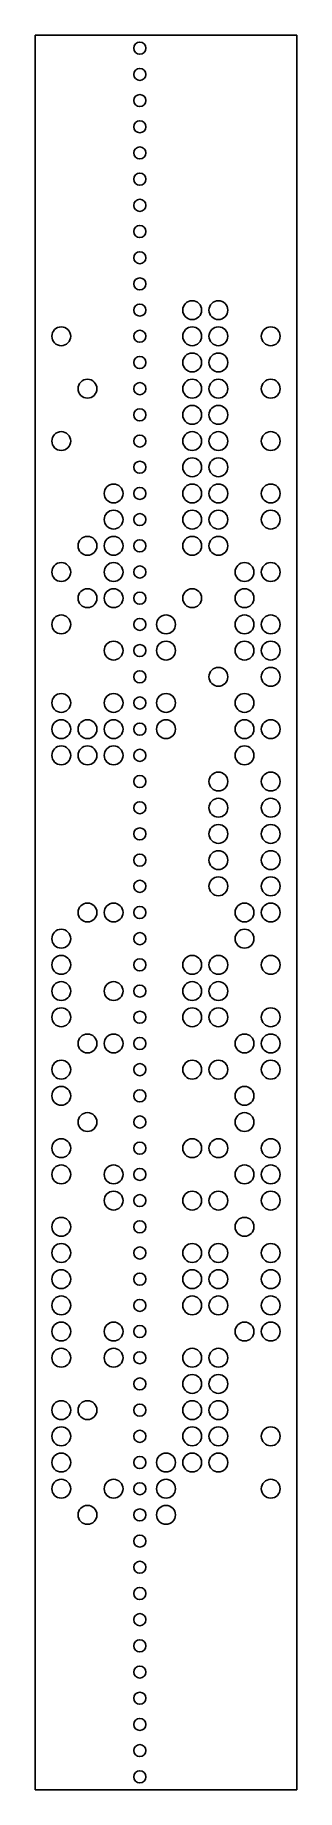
# Model space of a CAD drawing. Extents: x 0 to 25, y 0 to 170.
import ezdxf

# ---------------------------------------------------------------- set-up
doc = ezdxf.new("R2010")
doc.units = 0
doc.layers.add('JA', color=7, linetype='CONTINUOUS')

msp = doc.modelspace()

# ---------------------------------------------------------------- linework, layer by layer
at = {"layer": 'JA'}
for p, q in [((0, 0), (0, 170.18)), ((0, 170.18), (25.4, 170.18)), ((0, 170.18, 7), (25.4, 170.18)), ((25.4, 0), (25.4, 170.18)), ((0, 0), (25.4, 0))]:
    msp.add_line(p, q, dxfattribs=at)
for centre, radius in [((10.16, 168.91), 0.585), ((10.16, 166.37), 0.585), ((10.16, 163.83), 0.585), ((10.16, 161.29), 0.585), ((10.16, 158.75), 0.585), ((10.16, 156.21), 0.585), ((10.16, 153.67), 0.585), ((10.16, 151.13), 0.585), ((10.16, 148.59), 0.585), ((10.16, 146.05), 0.585), ((10.16, 143.5101), 0.585), ((15.24, 143.5101), 0.915), ((17.78, 143.5101), 0.915), ((2.54, 140.9701), 0.915), ((10.16, 140.9701), 0.585), ((15.24, 140.9701), 0.915), ((17.78, 140.9701), 0.915), ((22.86, 140.9701), 0.915), ((10.16, 138.4301), 0.585), ((15.24, 138.4301), 0.915), ((17.78, 138.4301), 0.915), ((5.08, 135.8901), 0.915), ((10.16, 135.8901), 0.585), ((15.24, 135.8901), 0.915), ((17.78, 135.8901), 0.915), ((22.86, 135.8901), 0.915), ((10.16, 133.3501), 0.585), ((15.24, 133.3501), 0.915), ((17.78, 133.3501), 0.915), ((2.54, 130.8101), 0.915), ((10.16, 130.8101), 0.585), ((15.24, 130.8101), 0.915), ((17.78, 130.8101), 0.915), ((22.86, 130.8101), 0.915), ((10.16, 128.2701), 0.585), ((15.24, 128.2701), 0.915), ((17.78, 128.2701), 0.915), ((7.62, 125.7301), 0.915), ((10.16, 125.7301), 0.585), ((15.24, 125.7301), 0.915), ((17.78, 125.7301), 0.915), ((22.86, 125.7301), 0.915), ((7.62, 123.1901), 0.915), ((10.16, 123.1901), 0.585), ((15.24, 123.1901), 0.915), ((17.78, 123.1901), 0.915), ((22.86, 123.1901), 0.915), ((5.08, 120.6501), 0.915), ((7.62, 120.6501), 0.915), ((10.16, 120.6501), 0.585), ((15.24, 120.6501), 0.915), ((17.78, 120.6501), 0.915), ((2.54, 118.1101), 0.915), ((7.62, 118.1101), 0.915), ((10.16, 118.1101), 0.585), ((20.32, 118.1101), 0.915), ((22.86, 118.1101), 0.915), ((5.08, 115.5701), 0.915), ((7.62, 115.5701), 0.915), ((10.16, 115.5701), 0.585), ((15.24, 115.5701), 0.915), ((20.32, 115.5701), 0.915), ((2.54, 113.0301), 0.915), ((10.16, 113.0301), 0.585), ((12.7, 113.0301), 0.915), ((20.32, 113.0301), 0.915), ((22.86, 113.0301), 0.915), ((7.62, 110.4901), 0.915), ((10.16, 110.4901), 0.585), ((12.7, 110.4901), 0.915), ((20.32, 110.4901), 0.915), ((22.86, 110.4901), 0.915), ((10.16, 107.9501), 0.585), ((17.78, 107.9501), 0.915), ((22.86, 107.9501), 0.915), ((2.54, 105.4101), 0.915), ((7.62, 105.4101), 0.915), ((10.16, 105.4101), 0.585), ((12.7, 105.4101), 0.915), ((20.32, 105.4101), 0.915), ((2.54, 102.8701), 0.915), ((5.08, 102.8701), 0.915), ((7.62, 102.8701), 0.915), ((10.16, 102.8701), 0.585), ((12.7, 102.8701), 0.915), ((20.32, 102.8701), 0.915), ((22.86, 102.8701), 0.915), ((2.54, 100.3301), 0.915), ((5.08, 100.3301), 0.915), ((7.62, 100.3301), 0.915), ((10.16, 100.3301), 0.585), ((20.32, 100.3301), 0.915), ((17.78, 97.79008), 0.915), ((22.86, 97.79008), 0.915), ((10.16, 97.79008), 0.585), ((10.16, 95.25008), 0.585), ((17.78, 95.25008), 0.915), ((22.86, 95.25008), 0.915), ((17.78, 92.71008), 0.915), ((22.86, 92.71008), 0.915), ((10.16, 92.71008), 0.585), ((10.16, 90.17008), 0.585), ((17.78, 90.17008), 0.915), ((22.86, 90.17008), 0.915), ((17.78, 87.63008), 0.915), ((22.86, 87.63008), 0.915), ((10.16, 87.63008), 0.585), ((5.08, 85.09008), 0.915), ((7.62, 85.09008), 0.915), ((10.16, 85.09008), 0.585), ((20.32, 85.09008), 0.915), ((22.86, 85.09008), 0.915), ((2.54, 82.55008), 0.915), ((20.32, 82.55008), 0.915), ((10.16, 82.55008), 0.585), ((2.54, 80.01008), 0.915), ((10.16, 80.01008), 0.585), ((15.24, 80.01008), 0.915), ((17.78, 80.01008), 0.915), ((22.86, 80.01008), 0.915), ((2.54, 77.47008), 0.915), ((7.62, 77.47008), 0.915), ((15.24, 77.47008), 0.915), ((17.78, 77.47008), 0.915), ((10.16, 77.47008), 0.585), ((2.54, 74.93008), 0.915), ((10.16, 74.93008), 0.585), ((15.24, 74.93008), 0.915), ((17.78, 74.93008), 0.915), ((22.86, 74.93008), 0.915), ((5.08, 72.39008), 0.915), ((7.62, 72.39008), 0.915), ((20.32, 72.39008), 0.915), ((22.86, 72.39008), 0.915), ((10.16, 72.39008), 0.585), ((2.54, 69.85007), 0.915), ((10.16, 69.85007), 0.585), ((15.24, 69.85007), 0.915), ((17.78, 69.85007), 0.915), ((22.86, 69.85007), 0.915), ((2.54, 67.31007), 0.915), ((20.32, 67.31007), 0.915), ((10.16, 67.31007), 0.585), ((5.08, 64.77007), 0.915), ((10.16, 64.77007), 0.585), ((20.32, 64.77007), 0.915), ((2.54, 62.23007), 0.915), ((15.24, 62.23007), 0.915), ((17.78, 62.23007), 0.915), ((22.86, 62.23007), 0.915), ((10.16, 62.23007), 0.585), ((2.54, 59.69007), 0.915), ((7.62, 59.69007), 0.915), ((10.16, 59.69007), 0.585), ((20.32, 59.69007), 0.915), ((22.86, 59.69007), 0.915), ((7.62, 57.15007), 0.915), ((15.24, 57.15007), 0.915), ((17.78, 57.15007), 0.915), ((22.86, 57.15007), 0.915), ((10.16, 57.15007), 0.585), ((2.54, 54.61007), 0.915), ((10.16, 54.61007), 0.585), ((20.32, 54.61007), 0.915), ((2.54, 52.07007), 0.915), ((15.24, 52.07007), 0.915), ((17.78, 52.07007), 0.915), ((22.86, 52.07007), 0.915), ((10.16, 52.07007), 0.585), ((2.54, 49.53007), 0.915), ((10.16, 49.53007), 0.585), ((15.24, 49.53007), 0.915), ((17.78, 49.53007), 0.915), ((22.86, 49.53007), 0.915), ((2.54, 46.99007), 0.915), ((15.24, 46.99007), 0.915), ((17.78, 46.99007), 0.915), ((22.86, 46.99007), 0.915), ((10.16, 46.99007), 0.585), ((2.54, 44.45007), 0.915), ((7.62, 44.45007), 0.915), ((10.16, 44.45007), 0.585), ((20.32, 44.45007), 0.915), ((22.86, 44.45007), 0.915), ((2.54, 41.91006), 0.915), ((7.62, 41.91006), 0.915), ((15.24, 41.91006), 0.915), ((17.78, 41.91006), 0.915), ((10.16, 41.91006), 0.585), ((10.16, 39.37006), 0.585), ((15.24, 39.37006), 0.915), ((17.78, 39.37006), 0.915), ((2.54, 36.83006), 0.915), ((5.08, 36.83006), 0.915), ((15.24, 36.83006), 0.915), ((17.78, 36.83006), 0.915), ((10.16, 36.83006), 0.585), ((2.54, 34.29006), 0.915), ((10.16, 34.29006), 0.585), ((15.24, 34.29006), 0.915), ((17.78, 34.29006), 0.915), ((22.86, 34.29006), 0.915), ((2.54, 31.75006), 0.915), ((10.16, 31.75006), 0.585), ((12.7, 31.75006), 0.915), ((15.24, 31.75006), 0.915), ((17.78, 31.75006), 0.915), ((2.54, 29.21006), 0.915), ((7.62, 29.21006), 0.915), ((10.16, 29.21006), 0.585), ((12.7, 29.21006), 0.915), ((22.86, 29.21006), 0.915), ((5.08, 26.67006), 0.915), ((10.16, 26.67006), 0.585), ((12.7, 26.67006), 0.915), ((10.16, 24.13006), 0.585), ((10.16, 21.59006), 0.585), ((10.16, 19.05006), 0.585), ((10.16, 16.51006), 0.585), ((10.16, 13.97006), 0.585), ((10.16, 11.43006), 0.585), ((10.16, 8.89006), 0.585), ((10.16, 6.35006), 0.585), ((10.16, 3.81006), 0.585), ((10.16, 1.27006), 0.585)]:
    msp.add_circle(centre, radius, dxfattribs=at)

doc.saveas('drawing.dxf')
